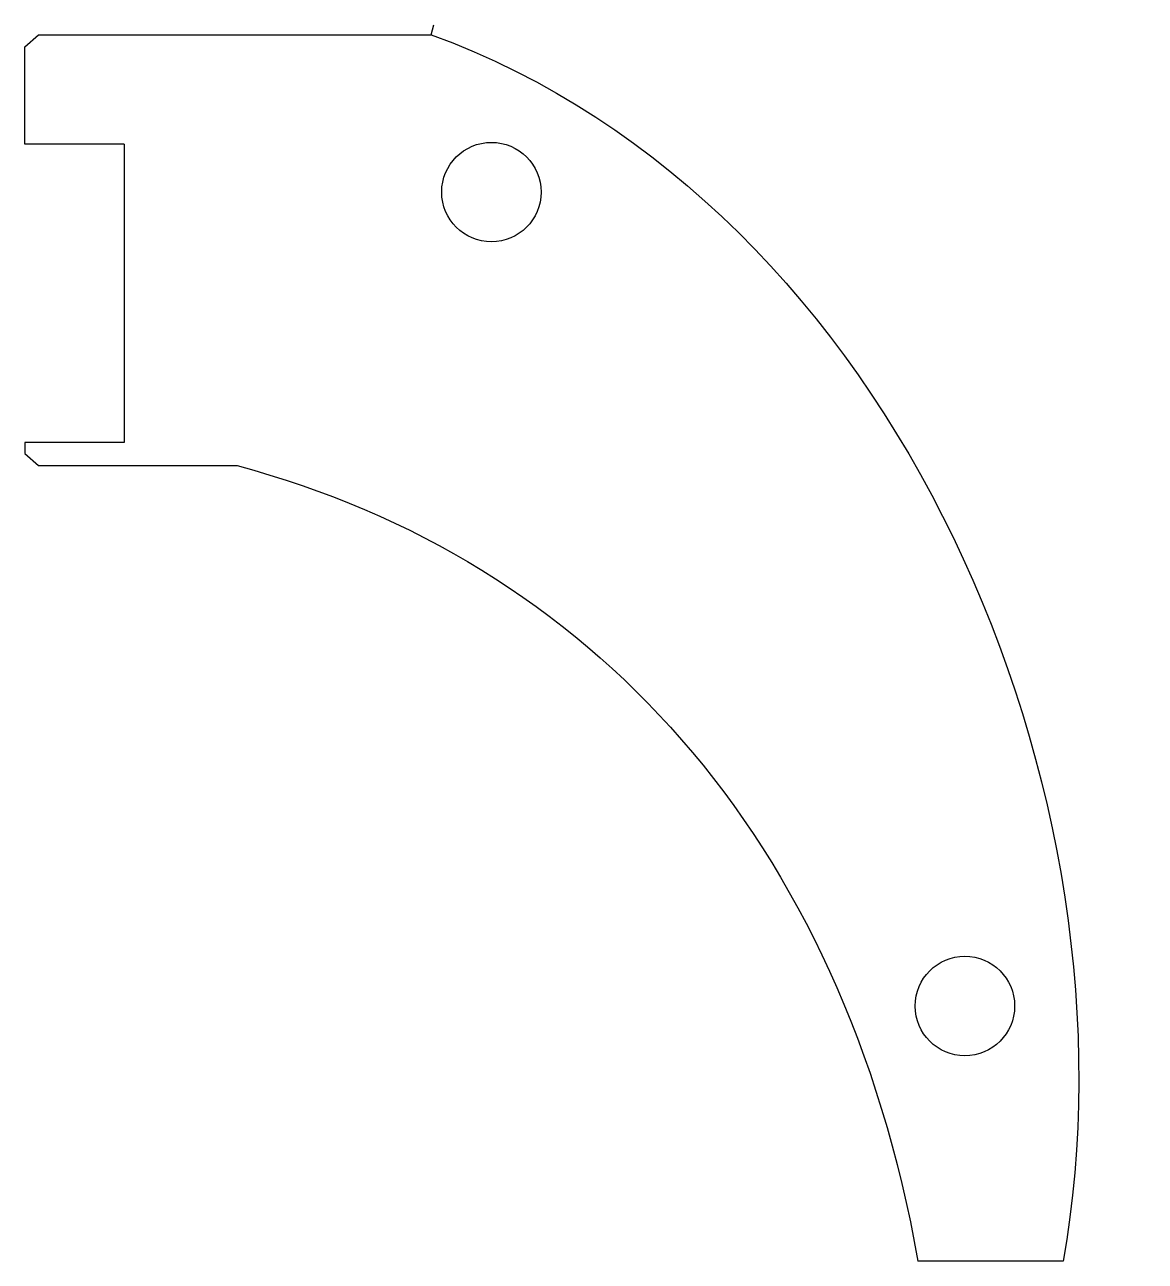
# Model space of a CAD drawing. Extents: x 0 to 67.6, y -77 to -2.4.
import ezdxf

# ---------------------------------------------------------------- set-up
doc = ezdxf.new("R2010")
doc.units = 0
doc.header["$MEASUREMENT"] = 0
doc.layers.add('MODELSKETCH_VISIBLE', color=7, linetype='CONTINUOUS')

msp = doc.modelspace()

# ---------------------------------------------------------------- linework, layer by layer
at = {"layer": 'MODELSKETCH_VISIBLE'}
for p, q in [((24.509, -3), (24.677, -2.4)), ((-0.006, -3.73), (0.815, -3)), ((0.815, -3), (24.509, -3)), ((-0.006, -9.6), (-0.006, -3.73)), ((5.994, -9.6), (-0.006, -9.6)), ((5.994, -9.6), (5.994, -27.6)), ((-0.006, -27.6), (-0.006, -28.27)), ((5.994, -27.6), (-0.006, -27.6)), ((-0.006, -28.27), (0.815, -29)), ((0.815, -29), (12.816, -29)), ((62.651, -77), (53.881, -77))]:
    msp.add_line(p, q, dxfattribs=at)
for centre in [(28.151, -12.495), (56.717, -61.6)]:
    msp.add_circle(centre, 3, dxfattribs=at)
for points in [[(24.509, -3), (52.7, -13.261), (67.6, -48.933), (62.651, -77)], [(12.816, -29), (34.066, -34.694), (49.367, -51.395), (53.881, -77)]]:
    msp.add_open_spline(points, degree=3, dxfattribs=at)

doc.saveas('drawing.dxf')
